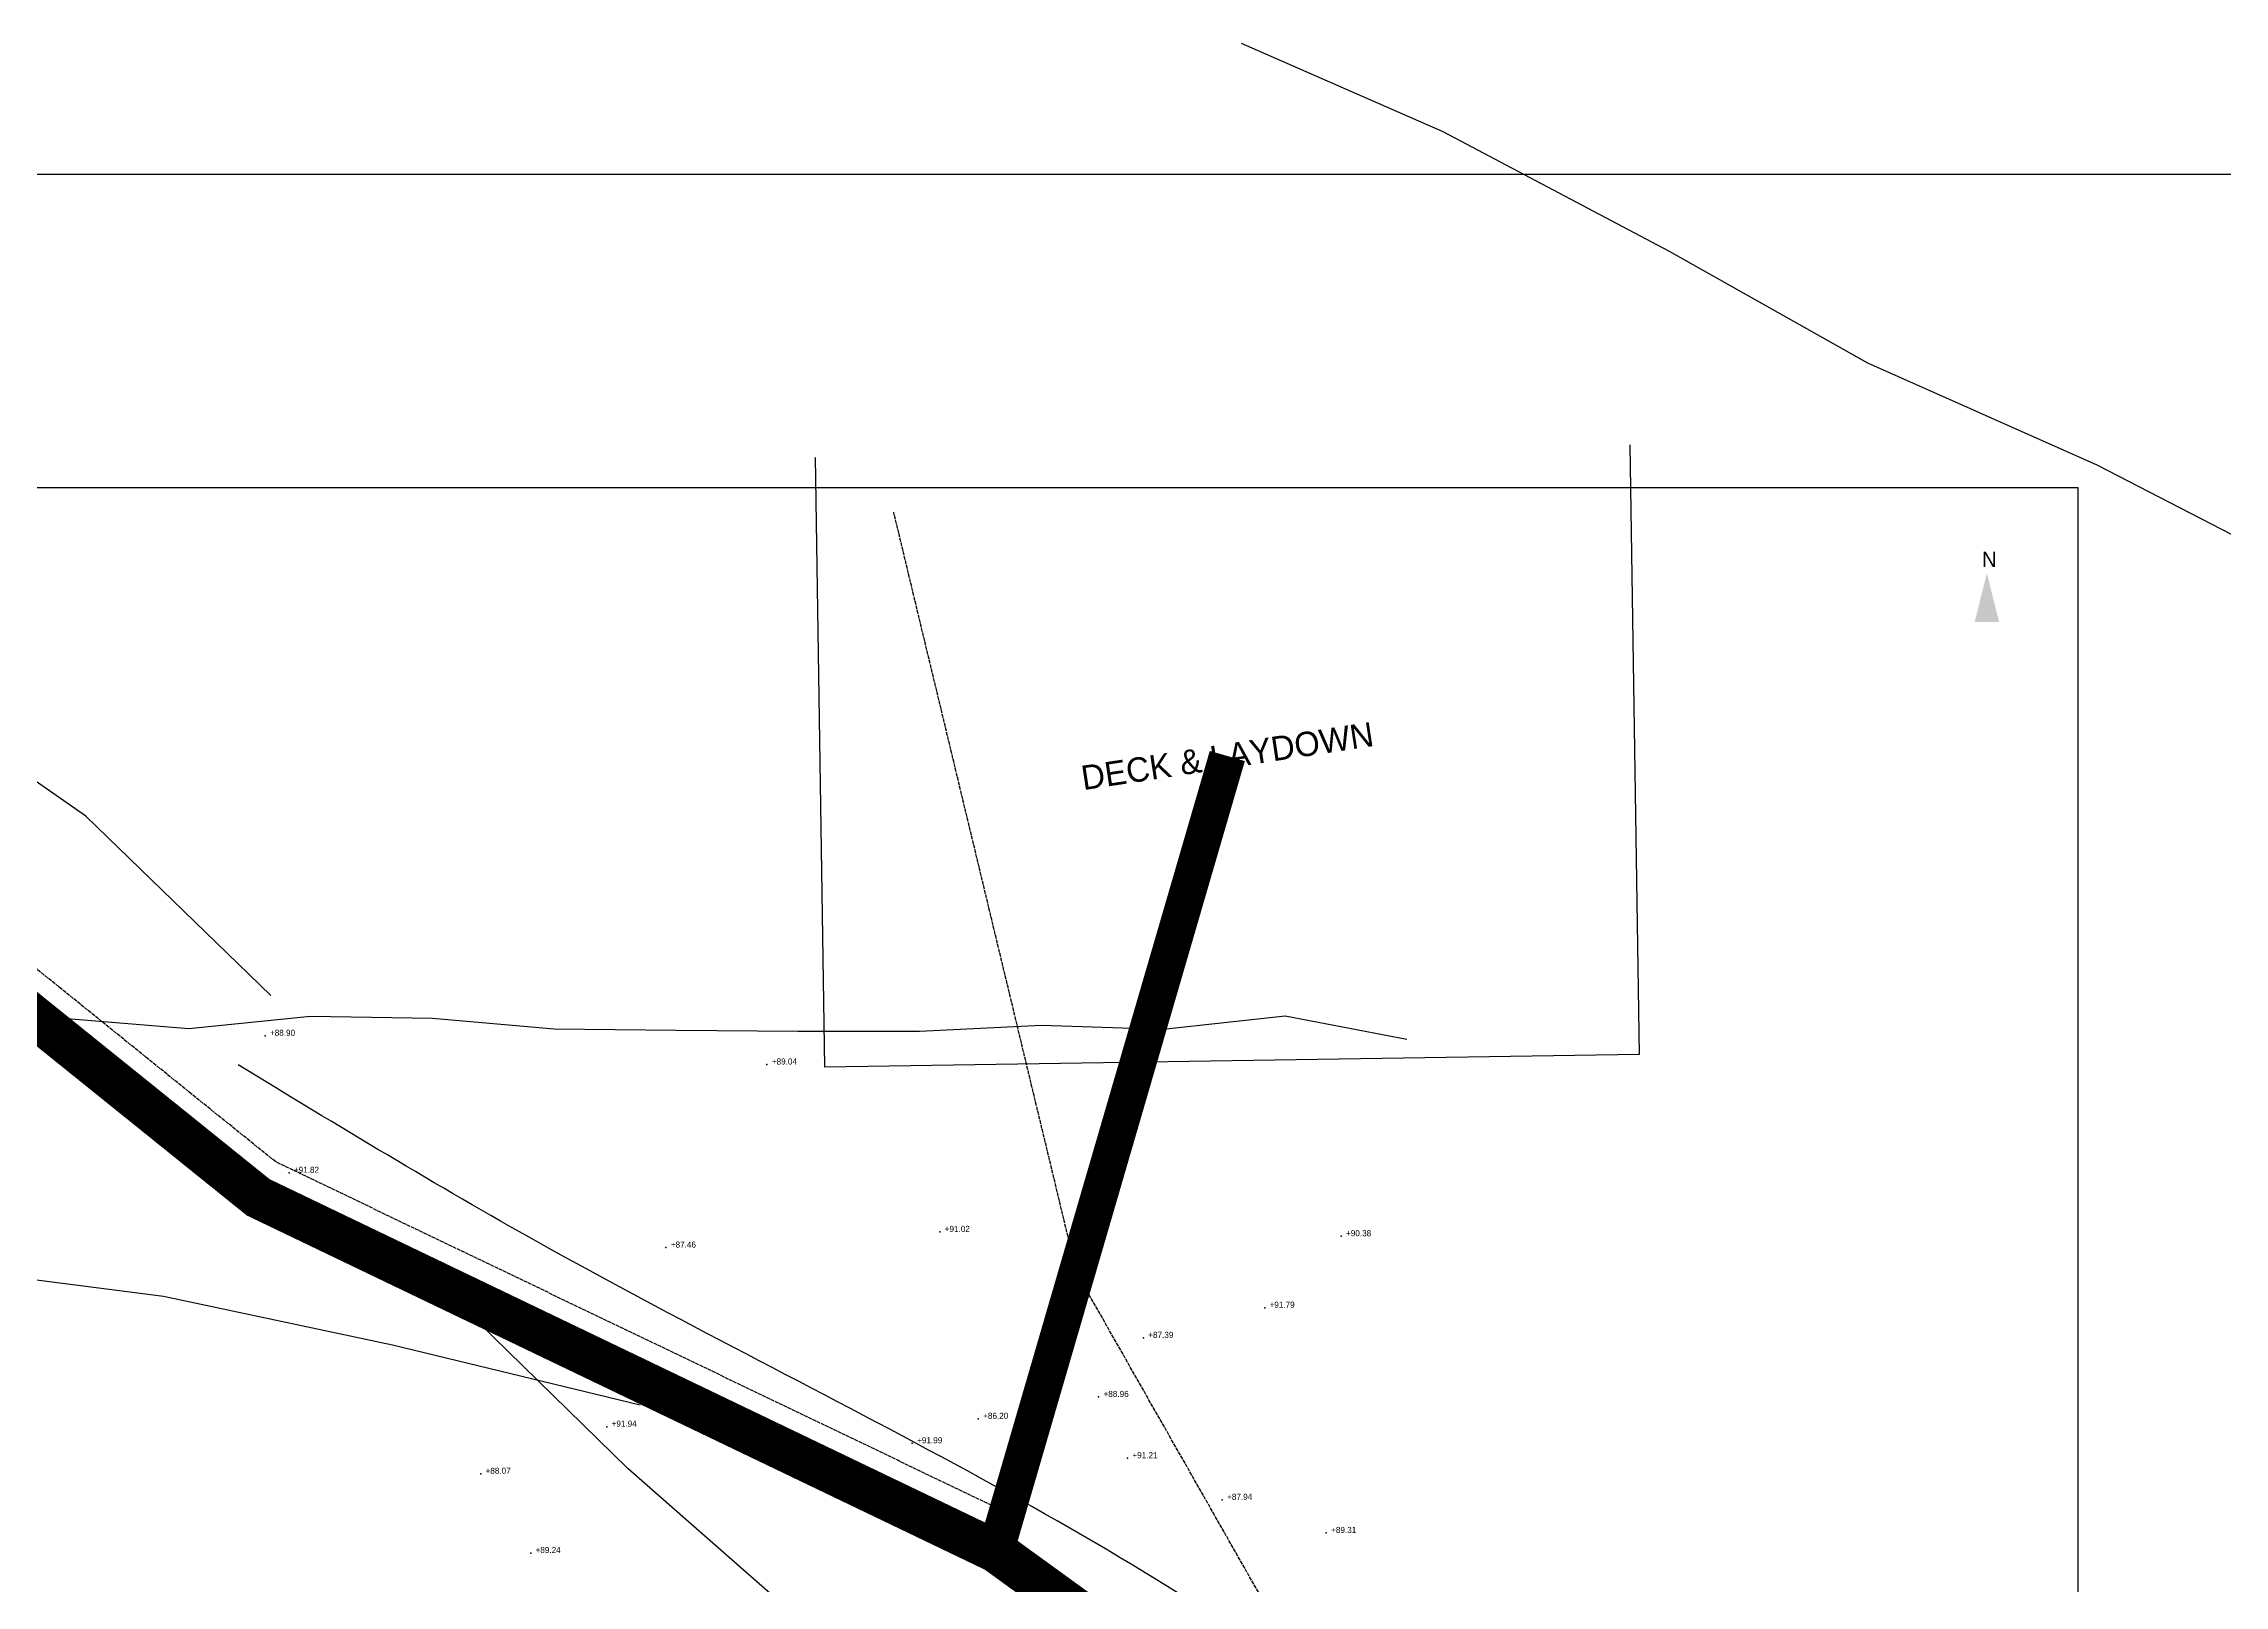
# Model space of a CAD drawing. Header units: millimetres. Extents: x 0 to 476461836, y 0 to 306518700.
# Drawn here: x 475540061 to 475898160, y 305791516 to 306044591 of the extents above; entities that cross this region are included whole.
import ezdxf
from ezdxf.enums import TextEntityAlignment as Align

# ---------------------------------------------------------------- set-up
doc = ezdxf.new("R2010")
doc.units = ezdxf.units.MM
doc.header["$LTSCALE"] = 500
doc.linetypes.add('DASHED', pattern=[1.524, 1.27, -0.254])
for name, color, linetype in [('EX_DRAINAGE', 4, 'Continuous'), ('IMAGES', 7, 'Continuous'), ('OSBASE$0$Field Boundary', 9, 'Continuous'), ('SV_LEVELS', 3, 'Continuous'), ('SV_TOP OF BANK', 3, 'Continuous'), ('TW_BARRIER', 1, 'DASHED'), ('TW_HAUL ROAD', 30, 'CONTINUOUS'), ('TW_HERAS', 8, 'HERAS_TXT'), ('TW_PED ROUTE', 3, 'DASHED'), ('Z_SHEET', 8, 'Continuous'), ('Z_TEXT', 7, 'CONTINUOUS')]:
    doc.layers.add(name, color=color, linetype=linetype)
doc.linetypes.add('HERAS_TXT', pattern='A,4000,-750,["H",Standard,S=600,R=0,X=-250,Y=-300],-750', length=5500)
picture_1 = doc.add_image_def('image1.jpg', size_in_pixel=(6000, 4000))

# ---------------------------------------------------------------- blocks, each defined once
blk = doc.blocks.new('NORTH_ARROW')
blk.add_solid([(0, 6000), (-2000, -2000), (2000, -2000)])
blk.add_text('N', height=2500).set_placement((-800, 7000))

msp = doc.modelspace()

# ---------------------------------------------------------------- linework, layer by layer
at = {"layer": 'EX_DRAINAGE'}
msp.add_spline([(475865097, 305651684), (475754500, 305770853), (475621336, 305847791), (475571998, 305876960)], degree=3, dxfattribs=at)
at = {"layer": 'OSBASE$0$Field Boundary'}
for points in [[(475914702, 305956060), (475877257, 305975410), (475839595, 305992135), (475807041, 306010489), (475769883, 306030114), (475736787, 306044591)], [(475577384, 305888318), (475546976, 305917754), (475517489, 305938311), (475483353, 305963965), (475451915, 305993384), (475421197, 306014539)], [(475638005, 305821079), (475597364, 305830944), (475559764, 305838951), (475518835, 305844169), (475481900, 305856772), (475442245, 305865761)], [(475757584, 305707940), (475730674, 305733326), (475696922, 305756429), (475667858, 305782751), (475636061, 305810652), (475608878, 305837210)]]:
    msp.add_lwpolyline(points, dxfattribs=at)
at = {"layer": 'SV_LEVELS'}
for p in [(475576427, 305881729, 88904), (475658839, 305877011, 89039), (475580362, 305859234, 91825), (475687228, 305849531, 91023), (475642252, 305846955, 87460), (475753132, 305848830, 90376), (475740569, 305837082, 91787), (475720651, 305832139, 87387), (475713306, 305822439, 88961), (475632531, 305817564, 91938), (475693539, 305818851, 86204), (475682702, 305814840, 91988), (475611829, 305809830, 88073), (475718054, 305812385, 91214), (475733599, 305805550, 87939), (475750681, 305800114, 89313), (475620043, 305796824, 89240)]:
    msp.add_point(p, dxfattribs=at)
at = {"layer": 'SV_TOP OF BANK'}
msp.add_polyline3d([(475543910, 305884576, 88000), (475563910, 305882906, 88150), (475583910, 305884923, 88300), (475603910, 305884600, 88450), (475623910, 305882853, 88600), (475643910, 305882670, 88750), (475663910, 305882485, 88900), (475683910, 305882467, 89050), (475703910, 305883453, 89200), (475723910, 305882835, 89350), (475743910, 305885005, 89500), (475763910, 305881174, 89650)], dxfattribs=at)
at = {"layer": 'TW_BARRIER'}
msp.add_lwpolyline([(475699206, 305802977), (475578117, 305861070), (475457611, 305958300)], dxfattribs=at)
at = {"layer": 'TW_HAUL ROAD'}
for points, const_width in [([(475879496, 305620055), (475818019, 305708996), (475696394, 305797117), (475575305, 305855210), (475453535, 305953237), (475372350, 306021965)], 7000), ([(475696394, 305797117), (475734434, 305927657)], 6000)]:
    msp.add_lwpolyline(points, dxfattribs=dict(at, const_width=const_width))
at = {"layer": 'TW_HERAS'}
msp.add_lwpolyline([(475800530, 305978712), (475802082, 305878675), (475668337, 305876602), (475666787, 305976639)], dxfattribs=at)
at = {"layer": 'TW_PED ROUTE'}
msp.add_lwpolyline([(475897211, 305663208), (475763288, 305748650), (475709708, 305842806), (475679659, 305967663)], dxfattribs=at)
at = {"layer": 'Z_SHEET'}
msp.add_lwpolyline([(475453660, 305674670), (475874160, 305674670), (475874160, 305971670), (475453660, 305971670)], close=True, dxfattribs=at)

# ---------------------------------------------------------------- block references
msp.add_blockref('NORTH_ARROW', (475859160, 305951670), dxfattribs=at)

# ---------------------------------------------------------------- texts
at = {"layer": 'SV_LEVELS'}
for s, p in [('+88.90', (475577227, 305881729)), ('+89.04', (475659639, 305877011)), ('+91.82', (475581162, 305859234)), ('+91.02', (475688028, 305849531)), ('+90.38', (475753932, 305848830)), ('+87.46', (475643052, 305846955)), ('+91.79', (475741369, 305837082)), ('+87.39', (475721451, 305832139)), ('+88.96', (475714106, 305822439)), ('+91.94', (475633331, 305817564)), ('+86.20', (475694339, 305818851)), ('+91.99', (475683502, 305814840)), ('+91.21', (475718854, 305812385)), ('+88.07', (475612629, 305809830)), ('+87.94', (475734399, 305805550)), ('+89.31', (475751481, 305800114)), ('+89.24', (475620843, 305796824))]:
    msp.add_text(s, height=1000, dxfattribs=at).set_placement(p)
at = {"layer": 'Z_TEXT'}
msp.add_text('DECK & LAYDOWN', height=4000, rotation=8.64476, dxfattribs=at).set_placement((475734434, 305927657), align=Align.MIDDLE_CENTER)

# ---------------------------------------------------------------- pictures from other files: only their frames are drawn
at = {"layer": 'IMAGES'}
image = msp.add_image(picture_1, insert=(475363910, 305623170), size_in_units=(600000, 400000), dxfattribs=at)

doc.saveas('drawing.dxf')
